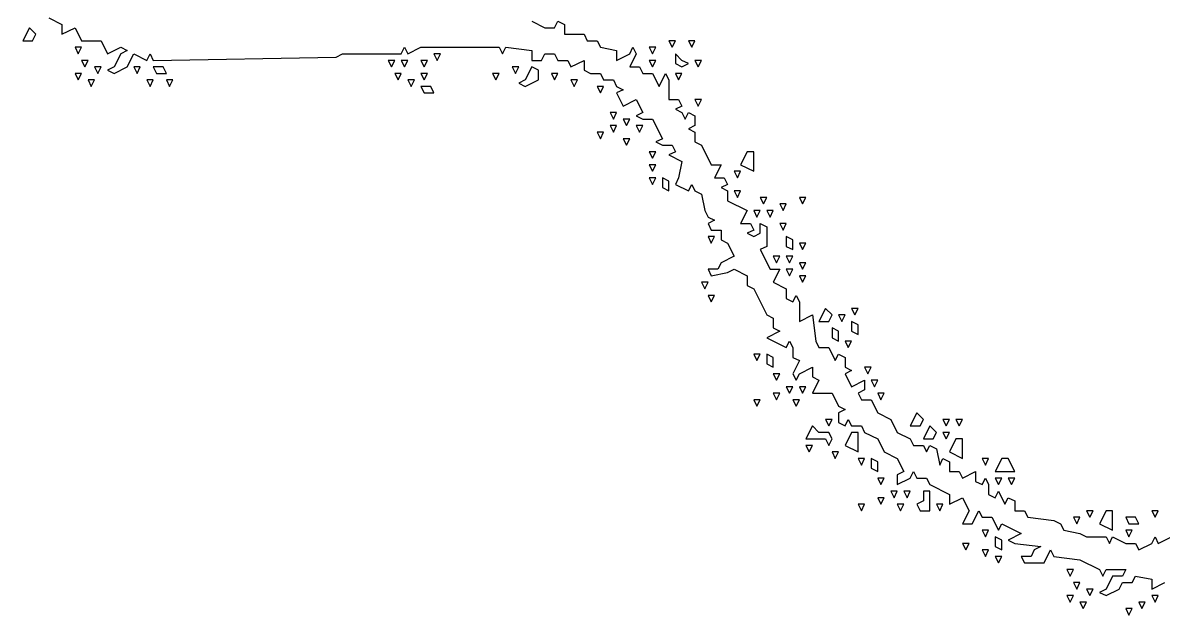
# Model space of a CAD drawing. Extents: x 2 to 124, y 0 to 170.
# Drawn here: x 1.69 to 29.82, y 130.08 to 144.69 of the extents above; entities that cross this region are included whole.
import ezdxf

# ---------------------------------------------------------------- set-up
doc = ezdxf.new("R2010")
doc.units = 0
doc.layers.add('Layer0', color=7, linetype='Continuous')

msp = doc.modelspace()

# ---------------------------------------------------------------- linework, layer by layer
at = {"layer": 'Layer0', "color": 5, "linetype": 'CONTINUOUS'}
for p, q in [((2.33428, 144.8059, 0.1), (2.65625, 144.6449, 0.1)), ((2.65625, 144.6449, 0.1), (2.65625, 144.4034, 0.1)), ((14.24716, 144.7254, 0.1), (14.56913, 144.5644, 0.1)), ((14.81061, 144.5644, 0.1), (14.8911, 144.7254, 0.1)), ((14.8911, 144.7254, 0.1), (15.05208, 144.6449, 0.1)), ((15.05208, 144.6449, 0.1), (15.05208, 144.4034, 0.1)), ((1.851326, 144.5644, 0.1), (1.690341, 144.2424, 0.1)), ((2.012311, 144.4034, 0.1), (1.851326, 144.5644, 0.1)), ((1.931818, 144.2424, 0.1), (2.012311, 144.4034, 0.1)), ((2.65625, 144.4034, 0.1), (2.97822, 144.5644, 0.1)), ((2.97822, 144.5644, 0.1), (3.139205, 144.2424, 0.1)), ((14.56913, 144.5644, 0.1), (14.81061, 144.5644, 0.1)), ((15.05208, 144.4034, 0.1), (15.53504, 144.4034, 0.1)), ((15.53504, 144.4034, 0.1), (15.61553, 144.2424, 0.1)), ((1.690341, 144.2424, 0.1), (1.931818, 144.2424, 0.1)), ((2.97822, 144.0814, 0.1), (3.058712, 143.9205, 0.1)), ((3.139205, 144.0814, 0.1), (2.97822, 144.0814, 0.1)), ((3.058712, 143.9205, 0.1), (3.139205, 144.0814, 0.1)), ((3.139205, 144.2424, 0.1), (3.622159, 144.2424, 0.1)), ((3.622159, 144.2424, 0.1), (3.783144, 143.9205, 0.1)), ((3.783144, 143.9205, 0.1), (4.105114, 144.0814, 0.1)), ((4.105114, 144.0814, 0.1), (4.266098, 144.0009, 0.1)), ((11.02746, 143.9205, 0.1), (11.10795, 144.0814, 0.1)), ((11.10795, 144.0814, 0.1), (11.18845, 143.9205, 0.1)), ((11.18845, 143.9205, 0.1), (11.51042, 144.0814, 0.1)), ((11.51042, 144.0814, 0.1), (13.44223, 144.0814, 0.1)), ((13.44223, 144.0814, 0.1), (13.52273, 143.9205, 0.1)), ((13.52273, 143.9205, 0.1), (13.60322, 144.0814, 0.1)), ((13.60322, 144.0814, 0.1), (14.24716, 144.0009, 0.1)), ((15.61553, 144.2424, 0.1), (15.85701, 144.2424, 0.1)), ((15.85701, 144.2424, 0.1), (15.9375, 144.0814, 0.1)), ((15.9375, 144.0814, 0.1), (16.33996, 144.0009, 0.1)), ((16.66193, 143.9205, 0.1), (16.74242, 144.0814, 0.1)), ((16.74242, 144.0814, 0.1), (16.82292, 143.9205, 0.1)), ((17.14489, 144.0814, 0.1), (17.22538, 143.9205, 0.1)), ((17.30587, 144.0814, 0.1), (17.14489, 144.0814, 0.1)), ((17.22538, 143.9205, 0.1), (17.30587, 144.0814, 0.1)), ((17.62784, 144.2424, 0.1), (17.70833, 144.0814, 0.1)), ((17.78883, 144.2424, 0.1), (17.62784, 144.2424, 0.1)), ((17.70833, 144.0814, 0.1), (17.78883, 144.2424, 0.1)), ((18.1108, 144.2424, 0.1), (18.19129, 144.0814, 0.1)), ((18.27178, 144.2424, 0.1), (18.1108, 144.2424, 0.1)), ((18.19129, 144.0814, 0.1), (18.27178, 144.2424, 0.1)), ((3.139205, 143.7595, 0.1), (3.219697, 143.5985, 0.1)), ((3.300189, 143.7595, 0.1), (3.139205, 143.7595, 0.1)), ((3.219697, 143.5985, 0.1), (3.300189, 143.7595, 0.1)), ((4.105114, 143.9205, 0.1), (3.944129, 143.5985, 0.1)), ((4.266098, 144.0009, 0.1), (4.105114, 143.9205, 0.1)), ((4.266098, 143.5985, 0.1), (4.427083, 143.9205, 0.1)), ((4.427083, 143.9205, 0.1), (4.749053, 143.7595, 0.1)), ((4.749053, 143.7595, 0.1), (4.829545, 143.9205, 0.1)), ((4.829545, 143.9205, 0.1), (4.910038, 143.7595, 0.1)), ((4.910038, 143.7595, 0.1), (9.417614, 143.84, 0.1)), ((9.417614, 143.84, 0.1), (9.578598, 143.9205, 0.1)), ((9.578598, 143.9205, 0.1), (11.02746, 143.9205, 0.1)), ((10.70549, 143.7595, 0.1), (10.78598, 143.5985, 0.1)), ((10.86648, 143.7595, 0.1), (10.70549, 143.7595, 0.1)), ((10.78598, 143.5985, 0.1), (10.86648, 143.7595, 0.1)), ((11.02746, 143.7595, 0.1), (11.10795, 143.5985, 0.1)), ((11.18845, 143.7595, 0.1), (11.02746, 143.7595, 0.1)), ((11.10795, 143.5985, 0.1), (11.18845, 143.7595, 0.1)), ((11.51042, 143.7595, 0.1), (11.59091, 143.5985, 0.1)), ((11.6714, 143.7595, 0.1), (11.51042, 143.7595, 0.1)), ((11.59091, 143.5985, 0.1), (11.6714, 143.7595, 0.1)), ((11.83239, 143.9205, 0.1), (11.91288, 143.7595, 0.1)), ((11.99337, 143.9205, 0.1), (11.83239, 143.9205, 0.1)), ((11.91288, 143.7595, 0.1), (11.99337, 143.9205, 0.1)), ((14.24716, 144.0009, 0.1), (14.24716, 143.7595, 0.1)), ((14.24716, 143.7595, 0.1), (14.48864, 143.7595, 0.1)), ((14.48864, 143.7595, 0.1), (14.56913, 143.9205, 0.1)), ((14.56913, 143.9205, 0.1), (14.81061, 143.9205, 0.1)), ((14.81061, 143.9205, 0.1), (14.8911, 143.7595, 0.1)), ((14.8911, 143.7595, 0.1), (15.13258, 143.7595, 0.1)), ((15.13258, 143.7595, 0.1), (15.21307, 143.5985, 0.1)), ((15.21307, 143.5985, 0.1), (15.53504, 143.7595, 0.1)), ((15.53504, 143.7595, 0.1), (15.53504, 143.518, 0.1)), ((16.33996, 144.0009, 0.1), (16.33996, 143.7595, 0.1)), ((16.33996, 143.7595, 0.1), (16.66193, 143.9205, 0.1)), ((16.82292, 143.9205, 0.1), (16.66193, 143.5985, 0.1)), ((17.14489, 143.7595, 0.1), (17.22538, 143.5985, 0.1)), ((17.30587, 143.7595, 0.1), (17.14489, 143.7595, 0.1)), ((17.22538, 143.5985, 0.1), (17.30587, 143.7595, 0.1)), ((17.78883, 143.9205, 0.1), (17.78883, 143.679, 0.1)), ((17.94981, 143.7595, 0.1), (17.78883, 143.9205, 0.1)), ((18.1108, 143.679, 0.1), (17.94981, 143.7595, 0.1)), ((18.27178, 143.7595, 0.1), (18.35227, 143.5985, 0.1)), ((18.43277, 143.7595, 0.1), (18.27178, 143.7595, 0.1)), ((18.35227, 143.5985, 0.1), (18.43277, 143.7595, 0.1)), ((3.461174, 143.5985, 0.1), (3.541667, 143.4375, 0.1)), ((3.622159, 143.5985, 0.1), (3.461174, 143.5985, 0.1)), ((3.541667, 143.4375, 0.1), (3.622159, 143.5985, 0.1)), ((3.944129, 143.5985, 0.1), (3.783144, 143.518, 0.1)), ((3.783144, 143.518, 0.1), (3.944129, 143.4375, 0.1)), ((3.944129, 143.4375, 0.1), (4.266098, 143.5985, 0.1)), ((4.427083, 143.5985, 0.1), (4.507576, 143.4375, 0.1)), ((4.588068, 143.5985, 0.1), (4.427083, 143.5985, 0.1)), ((4.507576, 143.4375, 0.1), (4.588068, 143.5985, 0.1)), ((4.910038, 143.5985, 0.1), (4.99053, 143.4375, 0.1)), ((5.151515, 143.5985, 0.1), (4.910038, 143.5985, 0.1)), ((5.232008, 143.4375, 0.1), (5.151515, 143.5985, 0.1)), ((13.7642, 143.5985, 0.1), (13.8447, 143.4375, 0.1)), ((13.92519, 143.5985, 0.1), (13.7642, 143.5985, 0.1)), ((13.8447, 143.4375, 0.1), (13.92519, 143.5985, 0.1)), ((14.24716, 143.5985, 0.1), (14.08617, 143.2765, 0.1)), ((14.40814, 143.518, 0.1), (14.24716, 143.5985, 0.1)), ((14.40814, 143.2765, 0.1), (14.40814, 143.518, 0.1)), ((15.53504, 143.518, 0.1), (15.69602, 143.4375, 0.1)), ((16.66193, 143.5985, 0.1), (16.90341, 143.5985, 0.1)), ((16.90341, 143.5985, 0.1), (16.9839, 143.4375, 0.1)), ((17.78883, 143.679, 0.1), (17.94981, 143.5985, 0.1)), ((17.94981, 143.5985, 0.1), (18.1108, 143.679, 0.1)), ((2.97822, 143.4375, 0.1), (3.058712, 143.2765, 0.1)), ((3.139205, 143.4375, 0.1), (2.97822, 143.4375, 0.1)), ((3.058712, 143.2765, 0.1), (3.139205, 143.4375, 0.1)), ((3.300189, 143.2765, 0.1), (3.380682, 143.1155, 0.1)), ((3.461174, 143.2765, 0.1), (3.300189, 143.2765, 0.1)), ((3.380682, 143.1155, 0.1), (3.461174, 143.2765, 0.1)), ((4.749053, 143.2765, 0.1), (4.829545, 143.1155, 0.1)), ((4.910038, 143.2765, 0.1), (4.749053, 143.2765, 0.1)), ((4.829545, 143.1155, 0.1), (4.910038, 143.2765, 0.1)), ((4.99053, 143.4375, 0.1), (5.232008, 143.4375, 0.1)), ((5.232008, 143.2765, 0.1), (5.3125, 143.1155, 0.1)), ((5.392992, 143.2765, 0.1), (5.232008, 143.2765, 0.1)), ((5.3125, 143.1155, 0.1), (5.392992, 143.2765, 0.1)), ((10.86648, 143.4375, 0.1), (10.94697, 143.2765, 0.1)), ((11.02746, 143.4375, 0.1), (10.86648, 143.4375, 0.1)), ((10.94697, 143.2765, 0.1), (11.02746, 143.4375, 0.1)), ((11.18845, 143.2765, 0.1), (11.26894, 143.1155, 0.1)), ((11.34943, 143.2765, 0.1), (11.18845, 143.2765, 0.1)), ((11.26894, 143.1155, 0.1), (11.34943, 143.2765, 0.1)), ((11.51042, 143.4375, 0.1), (11.59091, 143.2765, 0.1)), ((11.6714, 143.4375, 0.1), (11.51042, 143.4375, 0.1)), ((11.59091, 143.2765, 0.1), (11.6714, 143.4375, 0.1)), ((13.28125, 143.4375, 0.1), (13.36174, 143.2765, 0.1)), ((13.44223, 143.4375, 0.1), (13.28125, 143.4375, 0.1)), ((13.36174, 143.2765, 0.1), (13.44223, 143.4375, 0.1)), ((14.08617, 143.2765, 0.1), (13.92519, 143.196, 0.1)), ((13.92519, 143.196, 0.1), (14.08617, 143.1155, 0.1)), ((14.08617, 143.1155, 0.1), (14.40814, 143.2765, 0.1)), ((14.73011, 143.4375, 0.1), (14.81061, 143.2765, 0.1)), ((14.8911, 143.4375, 0.1), (14.73011, 143.4375, 0.1)), ((14.81061, 143.2765, 0.1), (14.8911, 143.4375, 0.1)), ((15.21307, 143.2765, 0.1), (15.29356, 143.1155, 0.1)), ((15.37405, 143.2765, 0.1), (15.21307, 143.2765, 0.1)), ((15.29356, 143.1155, 0.1), (15.37405, 143.2765, 0.1)), ((15.69602, 143.4375, 0.1), (15.9375, 143.4375, 0.1)), ((15.9375, 143.4375, 0.1), (16.01799, 143.2765, 0.1)), ((16.01799, 143.2765, 0.1), (16.25947, 143.2765, 0.1)), ((16.25947, 143.2765, 0.1), (16.33996, 143.1155, 0.1)), ((16.9839, 143.4375, 0.1), (17.22538, 143.4375, 0.1)), ((17.22538, 143.4375, 0.1), (17.38636, 143.1155, 0.1)), ((17.38636, 143.1155, 0.1), (17.54735, 143.4375, 0.1)), ((17.54735, 143.4375, 0.1), (17.62784, 143.2765, 0.1)), ((17.62784, 143.2765, 0.1), (17.62784, 142.7936, 0.1)), ((17.78883, 143.4375, 0.1), (17.86932, 143.2765, 0.1)), ((17.94981, 143.4375, 0.1), (17.78883, 143.4375, 0.1)), ((17.86932, 143.2765, 0.1), (17.94981, 143.4375, 0.1)), ((11.51042, 143.1155, 0.1), (11.59091, 142.9545, 0.1)), ((11.75189, 143.1155, 0.1), (11.51042, 143.1155, 0.1)), ((11.59091, 142.9545, 0.1), (11.83239, 142.9545, 0.1)), ((11.83239, 142.9545, 0.1), (11.75189, 143.1155, 0.1)), ((15.85701, 143.1155, 0.1), (15.9375, 142.9545, 0.1)), ((16.01799, 143.1155, 0.1), (15.85701, 143.1155, 0.1)), ((15.9375, 142.9545, 0.1), (16.01799, 143.1155, 0.1)), ((16.33996, 143.1155, 0.1), (16.50095, 143.035, 0.1)), ((16.50095, 143.035, 0.1), (16.33996, 142.9545, 0.1)), ((16.33996, 142.9545, 0.1), (16.50095, 142.6326, 0.1)), ((16.50095, 142.6326, 0.1), (16.82292, 142.7936, 0.1)), ((16.82292, 142.7936, 0.1), (16.9839, 142.4716, 0.1)), ((17.62784, 142.7936, 0.1), (17.86932, 142.7936, 0.1)), ((17.94981, 142.6326, 0.1), (17.78883, 142.5521, 0.1)), ((17.86932, 142.7936, 0.1), (17.94981, 142.6326, 0.1)), ((18.27178, 142.7936, 0.1), (18.35227, 142.6326, 0.1)), ((18.43277, 142.7936, 0.1), (18.27178, 142.7936, 0.1)), ((18.35227, 142.6326, 0.1), (18.43277, 142.7936, 0.1)), ((16.17898, 142.4716, 0.1), (16.25947, 142.3106, 0.1)), ((16.33996, 142.4716, 0.1), (16.17898, 142.4716, 0.1)), ((16.25947, 142.3106, 0.1), (16.33996, 142.4716, 0.1)), ((16.9839, 142.4716, 0.1), (16.82292, 142.3911, 0.1)), ((16.82292, 142.3911, 0.1), (16.9839, 142.3106, 0.1)), ((17.78883, 142.5521, 0.1), (17.94981, 142.4716, 0.1)), ((17.94981, 142.4716, 0.1), (18.0303, 142.3106, 0.1)), ((18.0303, 142.3106, 0.1), (18.1108, 142.4716, 0.1)), ((18.1108, 142.4716, 0.1), (18.27178, 142.3911, 0.1)), ((18.27178, 142.3911, 0.1), (18.27178, 142.1496, 0.1)), ((16.17898, 142.1496, 0.1), (16.25947, 141.9886, 0.1)), ((16.33996, 142.1496, 0.1), (16.17898, 142.1496, 0.1)), ((16.25947, 141.9886, 0.1), (16.33996, 142.1496, 0.1)), ((16.50095, 142.3106, 0.1), (16.58144, 142.1496, 0.1)), ((16.66193, 142.3106, 0.1), (16.50095, 142.3106, 0.1)), ((16.58144, 142.1496, 0.1), (16.66193, 142.3106, 0.1)), ((16.82292, 142.1496, 0.1), (16.90341, 141.9886, 0.1)), ((16.9839, 142.1496, 0.1), (16.82292, 142.1496, 0.1)), ((16.90341, 141.9886, 0.1), (16.9839, 142.1496, 0.1)), ((16.9839, 142.3106, 0.1), (17.22538, 142.3106, 0.1)), ((17.22538, 142.3106, 0.1), (17.46686, 141.8277, 0.1)), ((18.27178, 142.1496, 0.1), (18.1108, 142.0691, 0.1)), ((18.1108, 142.0691, 0.1), (18.27178, 141.9886, 0.1)), ((15.85701, 141.9886, 0.1), (15.9375, 141.8277, 0.1)), ((16.01799, 141.9886, 0.1), (15.85701, 141.9886, 0.1)), ((15.9375, 141.8277, 0.1), (16.01799, 141.9886, 0.1)), ((16.50095, 141.8277, 0.1), (16.58144, 141.6667, 0.1)), ((16.66193, 141.8277, 0.1), (16.50095, 141.8277, 0.1)), ((16.58144, 141.6667, 0.1), (16.66193, 141.8277, 0.1)), ((17.46686, 141.8277, 0.1), (17.30587, 141.7472, 0.1)), ((18.27178, 141.9886, 0.1), (18.27178, 141.7472, 0.1)), ((17.14489, 141.5057, 0.1), (17.22538, 141.3447, 0.1)), ((17.30587, 141.5057, 0.1), (17.14489, 141.5057, 0.1)), ((17.22538, 141.3447, 0.1), (17.30587, 141.5057, 0.1)), ((17.30587, 141.7472, 0.1), (17.46686, 141.6667, 0.1)), ((17.46686, 141.6667, 0.1), (17.70833, 141.6667, 0.1)), ((17.78883, 141.5057, 0.1), (17.62784, 141.4252, 0.1)), ((17.70833, 141.6667, 0.1), (17.78883, 141.5057, 0.1)), ((18.27178, 141.7472, 0.1), (18.43277, 141.6667, 0.1)), ((18.43277, 141.6667, 0.1), (18.67424, 141.1837, 0.1)), ((19.55966, 141.5057, 0.1), (19.39867, 141.1837, 0.1)), ((19.72064, 141.5057, 0.1), (19.55966, 141.5057, 0.1)), ((19.72064, 141.0227, 0.1), (19.72064, 141.5057, 0.1)), ((17.62784, 141.4252, 0.1), (17.94981, 141.2642, 0.1)), ((17.94981, 141.2642, 0.1), (17.86932, 140.8617, 0.1)), ((17.14489, 141.1837, 0.1), (17.22538, 141.0227, 0.1)), ((17.30587, 141.1837, 0.1), (17.14489, 141.1837, 0.1)), ((17.22538, 141.0227, 0.1), (17.30587, 141.1837, 0.1)), ((18.67424, 141.1837, 0.1), (18.91572, 141.1837, 0.1)), ((18.91572, 141.1837, 0.1), (18.75473, 140.8617, 0.1)), ((19.23769, 141.0227, 0.1), (19.31818, 140.8617, 0.1)), ((19.39867, 141.0227, 0.1), (19.23769, 141.0227, 0.1)), ((19.31818, 140.8617, 0.1), (19.39867, 141.0227, 0.1)), ((19.39867, 141.1837, 0.1), (19.72064, 141.0227, 0.1)), ((17.14489, 140.8617, 0.1), (17.22538, 140.7008, 0.1)), ((17.30587, 140.8617, 0.1), (17.14489, 140.8617, 0.1)), ((17.22538, 140.7008, 0.1), (17.30587, 140.8617, 0.1)), ((17.46686, 140.8617, 0.1), (17.46686, 140.6203, 0.1)), ((17.62784, 140.7813, 0.1), (17.46686, 140.8617, 0.1)), ((17.62784, 140.5398, 0.1), (17.62784, 140.7813, 0.1)), ((17.86932, 140.8617, 0.1), (17.78883, 140.7008, 0.1)), ((17.78883, 140.7008, 0.1), (18.1108, 140.5398, 0.1)), ((18.1108, 140.5398, 0.1), (18.19129, 140.7008, 0.1)), ((18.19129, 140.7008, 0.1), (18.27178, 140.5398, 0.1)), ((18.75473, 140.8617, 0.1), (18.99621, 140.8617, 0.1)), ((19.0767, 140.7008, 0.1), (18.91572, 140.6203, 0.1)), ((18.99621, 140.8617, 0.1), (19.0767, 140.7008, 0.1)), ((17.46686, 140.6203, 0.1), (17.62784, 140.5398, 0.1)), ((18.27178, 140.5398, 0.1), (18.43277, 140.4593, 0.1)), ((18.43277, 140.4593, 0.1), (18.51326, 140.0568, 0.1)), ((18.91572, 140.6203, 0.1), (19.0767, 140.5398, 0.1)), ((19.0767, 140.5398, 0.1), (19.0767, 140.2983, 0.1)), ((19.23769, 140.5398, 0.1), (19.31818, 140.3788, 0.1)), ((19.39867, 140.5398, 0.1), (19.23769, 140.5398, 0.1)), ((19.31818, 140.3788, 0.1), (19.39867, 140.5398, 0.1)), ((19.0767, 140.2983, 0.1), (19.55966, 140.0568, 0.1)), ((19.88163, 140.3788, 0.1), (19.96212, 140.2178, 0.1)), ((20.04261, 140.3788, 0.1), (19.88163, 140.3788, 0.1)), ((19.96212, 140.2178, 0.1), (20.04261, 140.3788, 0.1)), ((20.36458, 140.2178, 0.1), (20.44508, 140.0568, 0.1)), ((20.52557, 140.2178, 0.1), (20.36458, 140.2178, 0.1)), ((20.44508, 140.0568, 0.1), (20.52557, 140.2178, 0.1)), ((20.84754, 140.3788, 0.1), (20.92803, 140.2178, 0.1)), ((21.00852, 140.3788, 0.1), (20.84754, 140.3788, 0.1)), ((20.92803, 140.2178, 0.1), (21.00852, 140.3788, 0.1)), ((18.51326, 140.0568, 0.1), (18.59375, 139.8958, 0.1)), ((18.59375, 139.8958, 0.1), (18.75473, 139.8153, 0.1)), ((19.55966, 140.0568, 0.1), (19.39867, 139.7348, 0.1)), ((19.72064, 140.0568, 0.1), (19.80114, 139.8958, 0.1)), ((19.88163, 140.0568, 0.1), (19.72064, 140.0568, 0.1)), ((19.80114, 139.8958, 0.1), (19.88163, 140.0568, 0.1)), ((20.04261, 140.0568, 0.1), (20.12311, 139.8958, 0.1)), ((20.2036, 140.0568, 0.1), (20.04261, 140.0568, 0.1)), ((20.12311, 139.8958, 0.1), (20.2036, 140.0568, 0.1)), ((18.75473, 139.8153, 0.1), (18.59375, 139.7348, 0.1)), ((18.59375, 139.7348, 0.1), (18.67424, 139.5739, 0.1)), ((18.67424, 139.5739, 0.1), (18.91572, 139.5739, 0.1)), ((18.91572, 139.5739, 0.1), (18.91572, 139.3324, 0.1)), ((19.39867, 139.7348, 0.1), (19.64015, 139.7348, 0.1)), ((19.72064, 139.5739, 0.1), (19.55966, 139.4934, 0.1)), ((19.64015, 139.7348, 0.1), (19.72064, 139.5739, 0.1)), ((19.88163, 139.4934, 0.1), (19.88163, 139.7348, 0.1)), ((19.88163, 139.7348, 0.1), (20.04261, 139.6544, 0.1)), ((20.04261, 139.6544, 0.1), (20.04261, 139.1714, 0.1)), ((20.36458, 139.7348, 0.1), (20.44508, 139.5739, 0.1)), ((20.52557, 139.7348, 0.1), (20.36458, 139.7348, 0.1)), ((20.44508, 139.5739, 0.1), (20.52557, 139.7348, 0.1)), ((18.59375, 139.4129, 0.1), (18.67424, 139.2519, 0.1)), ((18.75473, 139.4129, 0.1), (18.59375, 139.4129, 0.1)), ((18.67424, 139.2519, 0.1), (18.75473, 139.4129, 0.1)), ((18.91572, 139.3324, 0.1), (19.0767, 139.2519, 0.1)), ((19.55966, 139.4934, 0.1), (19.72064, 139.4129, 0.1)), ((19.72064, 139.4129, 0.1), (19.88163, 139.4934, 0.1)), ((20.52557, 139.4129, 0.1), (20.52557, 139.1714, 0.1)), ((20.68655, 139.3324, 0.1), (20.52557, 139.4129, 0.1)), ((20.68655, 139.0909, 0.1), (20.68655, 139.3324, 0.1)), ((19.0767, 139.2519, 0.1), (19.23769, 138.9299, 0.1)), ((20.04261, 139.1714, 0.1), (19.88163, 139.0909, 0.1)), ((19.88163, 139.0909, 0.1), (20.12311, 138.608, 0.1)), ((20.52557, 139.1714, 0.1), (20.68655, 139.0909, 0.1)), ((20.84754, 139.2519, 0.1), (20.92803, 139.0909, 0.1)), ((21.00852, 139.2519, 0.1), (20.84754, 139.2519, 0.1)), ((20.92803, 139.0909, 0.1), (21.00852, 139.2519, 0.1)), ((18.91572, 138.7689, 0.1), (18.83523, 138.608, 0.1)), ((19.23769, 138.9299, 0.1), (18.91572, 138.7689, 0.1)), ((20.2036, 138.9299, 0.1), (20.28409, 138.7689, 0.1)), ((20.36458, 138.9299, 0.1), (20.2036, 138.9299, 0.1)), ((20.28409, 138.7689, 0.1), (20.36458, 138.9299, 0.1)), ((20.52557, 138.9299, 0.1), (20.60606, 138.7689, 0.1)), ((20.68655, 138.9299, 0.1), (20.52557, 138.9299, 0.1)), ((20.60606, 138.7689, 0.1), (20.68655, 138.9299, 0.1)), ((20.84754, 138.7689, 0.1), (20.92803, 138.608, 0.1)), ((21.00852, 138.7689, 0.1), (20.84754, 138.7689, 0.1)), ((20.92803, 138.608, 0.1), (21.00852, 138.7689, 0.1)), ((18.83523, 138.608, 0.1), (18.59375, 138.608, 0.1)), ((18.59375, 138.608, 0.1), (18.67424, 138.447, 0.1)), ((18.67424, 138.447, 0.1), (19.0767, 138.5275, 0.1)), ((19.0767, 138.5275, 0.1), (19.23769, 138.608, 0.1)), ((19.23769, 138.608, 0.1), (19.55966, 138.447, 0.1)), ((19.55966, 138.447, 0.1), (19.55966, 138.2055, 0.1)), ((20.12311, 138.608, 0.1), (20.36458, 138.608, 0.1)), ((20.36458, 138.608, 0.1), (20.2036, 138.286, 0.1)), ((20.52557, 138.608, 0.1), (20.60606, 138.447, 0.1)), ((20.68655, 138.608, 0.1), (20.52557, 138.608, 0.1)), ((20.60606, 138.447, 0.1), (20.68655, 138.608, 0.1)), ((20.84754, 138.447, 0.1), (20.92803, 138.286, 0.1)), ((21.00852, 138.447, 0.1), (20.84754, 138.447, 0.1)), ((20.92803, 138.286, 0.1), (21.00852, 138.447, 0.1)), ((18.43277, 138.286, 0.1), (18.51326, 138.125, 0.1)), ((18.59375, 138.286, 0.1), (18.43277, 138.286, 0.1)), ((18.51326, 138.125, 0.1), (18.59375, 138.286, 0.1)), ((19.55966, 138.2055, 0.1), (19.72064, 138.125, 0.1)), ((20.2036, 138.286, 0.1), (20.52557, 138.125, 0.1)), ((18.59375, 137.964, 0.1), (18.67424, 137.803, 0.1)), ((18.75473, 137.964, 0.1), (18.59375, 137.964, 0.1)), ((18.67424, 137.803, 0.1), (18.75473, 137.964, 0.1)), ((19.72064, 138.125, 0.1), (20.04261, 137.4811, 0.1)), ((20.52557, 138.125, 0.1), (20.52557, 137.8835, 0.1)), ((20.52557, 137.8835, 0.1), (20.68655, 137.803, 0.1)), ((20.68655, 137.803, 0.1), (20.76705, 137.964, 0.1)), ((20.76705, 137.964, 0.1), (20.84754, 137.803, 0.1)), ((20.84754, 137.803, 0.1), (20.84754, 137.3201, 0.1)), ((21.49148, 137.642, 0.1), (21.33049, 137.3201, 0.1)), ((21.65246, 137.4811, 0.1), (21.49148, 137.642, 0.1)), ((22.13542, 137.642, 0.1), (22.21591, 137.4811, 0.1)), ((22.2964, 137.642, 0.1), (22.13542, 137.642, 0.1)), ((22.21591, 137.4811, 0.1), (22.2964, 137.642, 0.1)), ((20.04261, 137.4811, 0.1), (20.2036, 137.4006, 0.1)), ((20.2036, 137.4006, 0.1), (20.2036, 137.1591, 0.1)), ((20.84754, 137.3201, 0.1), (21.16951, 137.4811, 0.1)), ((21.16951, 137.4811, 0.1), (21.25, 136.8371, 0.1)), ((21.33049, 137.3201, 0.1), (21.57197, 137.3201, 0.1)), ((21.57197, 137.3201, 0.1), (21.65246, 137.4811, 0.1)), ((21.81345, 137.4811, 0.1), (21.89394, 137.3201, 0.1)), ((21.97443, 137.4811, 0.1), (21.81345, 137.4811, 0.1)), ((21.89394, 137.3201, 0.1), (21.97443, 137.4811, 0.1)), ((22.13542, 137.3201, 0.1), (22.13542, 137.0786, 0.1)), ((22.2964, 137.2396, 0.1), (22.13542, 137.3201, 0.1)), ((20.36458, 137.0786, 0.1), (20.04261, 136.9176, 0.1)), ((20.2036, 137.1591, 0.1), (20.36458, 137.0786, 0.1)), ((21.65246, 137.1591, 0.1), (21.65246, 136.9176, 0.1)), ((21.81345, 137.0786, 0.1), (21.65246, 137.1591, 0.1)), ((21.81345, 136.8371, 0.1), (21.81345, 137.0786, 0.1)), ((22.13542, 137.0786, 0.1), (22.2964, 136.9981, 0.1)), ((22.2964, 136.9981, 0.1), (22.2964, 137.2396, 0.1)), ((20.04261, 136.9176, 0.1), (20.52557, 136.6761, 0.1)), ((20.52557, 136.6761, 0.1), (20.60606, 136.8371, 0.1)), ((20.60606, 136.8371, 0.1), (20.68655, 136.6761, 0.1)), ((21.25, 136.8371, 0.1), (21.33049, 136.6761, 0.1)), ((21.65246, 136.9176, 0.1), (21.81345, 136.8371, 0.1)), ((21.97443, 136.8371, 0.1), (22.05492, 136.6761, 0.1)), ((22.13542, 136.8371, 0.1), (21.97443, 136.8371, 0.1)), ((22.05492, 136.6761, 0.1), (22.13542, 136.8371, 0.1)), ((19.72064, 136.5152, 0.1), (19.80114, 136.3542, 0.1)), ((19.88163, 136.5152, 0.1), (19.72064, 136.5152, 0.1)), ((19.80114, 136.3542, 0.1), (19.88163, 136.5152, 0.1)), ((20.04261, 136.5152, 0.1), (20.04261, 136.2737, 0.1)), ((20.2036, 136.4347, 0.1), (20.04261, 136.5152, 0.1)), ((20.68655, 136.6761, 0.1), (20.68655, 136.4347, 0.1)), ((21.33049, 136.6761, 0.1), (21.57197, 136.6761, 0.1)), ((21.57197, 136.6761, 0.1), (21.73295, 136.3542, 0.1)), ((21.73295, 136.3542, 0.1), (21.81345, 136.5152, 0.1)), ((21.81345, 136.5152, 0.1), (21.97443, 136.4347, 0.1)), ((20.04261, 136.2737, 0.1), (20.2036, 136.1932, 0.1)), ((20.2036, 136.1932, 0.1), (20.2036, 136.4347, 0.1)), ((20.68655, 136.4347, 0.1), (20.84754, 136.3542, 0.1)), ((20.84754, 136.3542, 0.1), (20.68655, 136.0322, 0.1)), ((20.84754, 136.0322, 0.1), (21.16951, 136.1932, 0.1)), ((21.16951, 136.1932, 0.1), (21.16951, 135.9517, 0.1)), ((21.97443, 136.4347, 0.1), (21.97443, 136.1932, 0.1)), ((21.97443, 136.1932, 0.1), (22.13542, 136.1127, 0.1)), ((22.45739, 136.1932, 0.1), (22.53788, 136.0322, 0.1)), ((22.61837, 136.1932, 0.1), (22.45739, 136.1932, 0.1)), ((22.53788, 136.0322, 0.1), (22.61837, 136.1932, 0.1)), ((20.2036, 136.0322, 0.1), (20.28409, 135.8712, 0.1)), ((20.36458, 136.0322, 0.1), (20.2036, 136.0322, 0.1)), ((20.28409, 135.8712, 0.1), (20.36458, 136.0322, 0.1)), ((20.68655, 136.0322, 0.1), (20.76705, 135.8712, 0.1)), ((20.76705, 135.8712, 0.1), (20.84754, 136.0322, 0.1)), ((21.16951, 135.9517, 0.1), (21.33049, 135.8712, 0.1)), ((22.13542, 136.1127, 0.1), (21.97443, 136.0322, 0.1)), ((21.97443, 136.0322, 0.1), (22.13542, 135.7102, 0.1)), ((20.52557, 135.7102, 0.1), (20.60606, 135.5492, 0.1)), ((20.68655, 135.7102, 0.1), (20.52557, 135.7102, 0.1)), ((20.60606, 135.5492, 0.1), (20.68655, 135.7102, 0.1)), ((20.84754, 135.7102, 0.1), (20.92803, 135.5492, 0.1)), ((21.00852, 135.7102, 0.1), (20.84754, 135.7102, 0.1)), ((20.92803, 135.5492, 0.1), (21.00852, 135.7102, 0.1)), ((21.33049, 135.8712, 0.1), (21.16951, 135.5492, 0.1)), ((22.13542, 135.7102, 0.1), (22.45739, 135.8712, 0.1)), ((22.45739, 135.6297, 0.1), (22.2964, 135.5492, 0.1)), ((22.45739, 135.8712, 0.1), (22.45739, 135.6297, 0.1)), ((22.61837, 135.8712, 0.1), (22.69886, 135.7102, 0.1)), ((22.77936, 135.8712, 0.1), (22.61837, 135.8712, 0.1)), ((22.69886, 135.7102, 0.1), (22.77936, 135.8712, 0.1)), ((19.72064, 135.3883, 0.1), (19.80114, 135.2273, 0.1)), ((19.88163, 135.3883, 0.1), (19.72064, 135.3883, 0.1)), ((19.80114, 135.2273, 0.1), (19.88163, 135.3883, 0.1)), ((20.2036, 135.5492, 0.1), (20.28409, 135.3883, 0.1)), ((20.36458, 135.5492, 0.1), (20.2036, 135.5492, 0.1)), ((20.28409, 135.3883, 0.1), (20.36458, 135.5492, 0.1)), ((20.68655, 135.3883, 0.1), (20.76705, 135.2273, 0.1)), ((20.84754, 135.3883, 0.1), (20.68655, 135.3883, 0.1)), ((20.76705, 135.2273, 0.1), (20.84754, 135.3883, 0.1)), ((21.16951, 135.5492, 0.1), (21.65246, 135.5492, 0.1)), ((21.65246, 135.5492, 0.1), (21.81345, 135.2273, 0.1)), ((22.2964, 135.5492, 0.1), (22.37689, 135.3883, 0.1)), ((22.37689, 135.3883, 0.1), (22.61837, 135.3883, 0.1)), ((22.61837, 135.3883, 0.1), (22.77936, 135.0663, 0.1)), ((22.77936, 135.5492, 0.1), (22.85985, 135.3883, 0.1)), ((22.94034, 135.5492, 0.1), (22.77936, 135.5492, 0.1)), ((22.85985, 135.3883, 0.1), (22.94034, 135.5492, 0.1)), ((21.81345, 135.2273, 0.1), (21.97443, 135.1468, 0.1)), ((21.97443, 135.1468, 0.1), (21.81345, 135.0663, 0.1)), ((21.81345, 135.0663, 0.1), (21.81345, 134.8248, 0.1)), ((22.77936, 135.0663, 0.1), (23.10133, 134.9053, 0.1)), ((23.74527, 135.0663, 0.1), (23.58428, 134.7443, 0.1)), ((23.90625, 134.9053, 0.1), (23.74527, 135.0663, 0.1)), ((21.49148, 134.9053, 0.1), (21.57197, 134.7443, 0.1)), ((21.65246, 134.9053, 0.1), (21.49148, 134.9053, 0.1)), ((21.57197, 134.7443, 0.1), (21.65246, 134.9053, 0.1)), ((21.81345, 134.8248, 0.1), (21.97443, 134.7443, 0.1)), ((21.97443, 134.7443, 0.1), (22.05492, 134.9053, 0.1)), ((22.05492, 134.9053, 0.1), (22.13542, 134.7443, 0.1)), ((23.10133, 134.9053, 0.1), (23.26231, 134.5833, 0.1)), ((23.82576, 134.7443, 0.1), (23.90625, 134.9053, 0.1)), ((24.3892, 134.9053, 0.1), (24.4697, 134.7443, 0.1)), ((24.55019, 134.9053, 0.1), (24.3892, 134.9053, 0.1)), ((24.4697, 134.7443, 0.1), (24.55019, 134.9053, 0.1)), ((24.71117, 134.9053, 0.1), (24.79167, 134.7443, 0.1)), ((24.87216, 134.9053, 0.1), (24.71117, 134.9053, 0.1)), ((24.79167, 134.7443, 0.1), (24.87216, 134.9053, 0.1)), ((21.16951, 134.7443, 0.1), (21.00852, 134.4223, 0.1)), ((21.33049, 134.5833, 0.1), (21.16951, 134.7443, 0.1)), ((21.57197, 134.5833, 0.1), (21.33049, 134.5833, 0.1)), ((21.65246, 134.4223, 0.1), (21.57197, 134.5833, 0.1)), ((22.13542, 134.5833, 0.1), (21.97443, 134.2614, 0.1)), ((22.13542, 134.7443, 0.1), (22.37689, 134.7443, 0.1)), ((22.2964, 134.5833, 0.1), (22.13542, 134.5833, 0.1)), ((22.2964, 134.1004, 0.1), (22.2964, 134.5833, 0.1)), ((22.37689, 134.7443, 0.1), (22.45739, 134.5833, 0.1)), ((22.45739, 134.5833, 0.1), (22.77936, 134.4223, 0.1)), ((23.26231, 134.5833, 0.1), (23.58428, 134.4223, 0.1)), ((23.58428, 134.7443, 0.1), (23.82576, 134.7443, 0.1)), ((24.06723, 134.7443, 0.1), (23.90625, 134.4223, 0.1)), ((24.22822, 134.5833, 0.1), (24.06723, 134.7443, 0.1)), ((24.14773, 134.4223, 0.1), (24.22822, 134.5833, 0.1)), ((24.3892, 134.5833, 0.1), (24.4697, 134.4223, 0.1)), ((24.55019, 134.5833, 0.1), (24.3892, 134.5833, 0.1)), ((24.4697, 134.4223, 0.1), (24.55019, 134.5833, 0.1)), ((21.00852, 134.4223, 0.1), (21.49148, 134.4223, 0.1)), ((21.00852, 134.2614, 0.1), (21.08902, 134.1004, 0.1)), ((21.16951, 134.2614, 0.1), (21.00852, 134.2614, 0.1)), ((21.08902, 134.1004, 0.1), (21.16951, 134.2614, 0.1)), ((21.49148, 134.4223, 0.1), (21.57197, 134.2614, 0.1)), ((21.57197, 134.2614, 0.1), (21.65246, 134.4223, 0.1)), ((21.97443, 134.2614, 0.1), (22.2964, 134.1004, 0.1)), ((22.77936, 134.4223, 0.1), (22.94034, 134.1004, 0.1)), ((23.58428, 134.4223, 0.1), (23.66477, 134.2614, 0.1)), ((23.66477, 134.2614, 0.1), (23.90625, 134.2614, 0.1)), ((23.90625, 134.4223, 0.1), (24.14773, 134.4223, 0.1)), ((23.90625, 134.2614, 0.1), (23.98674, 134.1004, 0.1)), ((23.98674, 134.1004, 0.1), (24.06723, 134.2614, 0.1)), ((24.06723, 134.2614, 0.1), (24.22822, 134.1809, 0.1)), ((24.71117, 134.4223, 0.1), (24.55019, 134.1004, 0.1)), ((24.87216, 134.4223, 0.1), (24.71117, 134.4223, 0.1)), ((24.87216, 133.9394, 0.1), (24.87216, 134.4223, 0.1)), ((21.65246, 134.1004, 0.1), (21.73295, 133.9394, 0.1)), ((21.81345, 134.1004, 0.1), (21.65246, 134.1004, 0.1)), ((21.73295, 133.9394, 0.1), (21.81345, 134.1004, 0.1)), ((22.2964, 133.9394, 0.1), (22.37689, 133.7784, 0.1)), ((22.45739, 133.9394, 0.1), (22.2964, 133.9394, 0.1)), ((22.37689, 133.7784, 0.1), (22.45739, 133.9394, 0.1)), ((22.61837, 133.9394, 0.1), (22.61837, 133.6979, 0.1)), ((22.77936, 133.8589, 0.1), (22.61837, 133.9394, 0.1)), ((22.94034, 134.1004, 0.1), (23.26231, 133.9394, 0.1)), ((23.26231, 133.9394, 0.1), (23.4233, 133.6174, 0.1)), ((24.22822, 134.1809, 0.1), (24.30871, 133.7784, 0.1)), ((24.30871, 133.7784, 0.1), (24.3892, 133.9394, 0.1)), ((24.3892, 133.9394, 0.1), (24.55019, 133.8589, 0.1)), ((24.55019, 134.1004, 0.1), (24.87216, 133.9394, 0.1)), ((25.35511, 133.9394, 0.1), (25.43561, 133.7784, 0.1)), ((25.5161, 133.9394, 0.1), (25.35511, 133.9394, 0.1)), ((25.43561, 133.7784, 0.1), (25.5161, 133.9394, 0.1)), ((25.83807, 133.9394, 0.1), (25.67708, 133.6174, 0.1)), ((25.99905, 133.9394, 0.1), (25.83807, 133.9394, 0.1)), ((26.16004, 133.6174, 0.1), (25.99905, 133.9394, 0.1)), ((22.61837, 133.6979, 0.1), (22.77936, 133.6174, 0.1)), ((22.77936, 133.6174, 0.1), (22.77936, 133.8589, 0.1)), ((24.55019, 133.8589, 0.1), (24.55019, 133.6174, 0.1)), ((22.77936, 133.4564, 0.1), (22.85985, 133.2955, 0.1)), ((22.94034, 133.4564, 0.1), (22.77936, 133.4564, 0.1)), ((22.85985, 133.2955, 0.1), (22.94034, 133.4564, 0.1)), ((23.4233, 133.6174, 0.1), (23.26231, 133.5369, 0.1)), ((23.26231, 133.5369, 0.1), (23.26231, 133.2955, 0.1)), ((23.26231, 133.2955, 0.1), (23.58428, 133.4564, 0.1)), ((23.58428, 133.4564, 0.1), (23.66477, 133.6174, 0.1)), ((23.66477, 133.6174, 0.1), (23.74527, 133.4564, 0.1)), ((23.74527, 133.4564, 0.1), (23.98674, 133.4564, 0.1)), ((23.98674, 133.4564, 0.1), (24.06723, 133.2955, 0.1)), ((24.55019, 133.6174, 0.1), (24.79167, 133.6174, 0.1)), ((24.79167, 133.6174, 0.1), (24.87216, 133.4564, 0.1)), ((24.87216, 133.4564, 0.1), (25.19413, 133.6174, 0.1)), ((25.19413, 133.6174, 0.1), (25.19413, 133.3759, 0.1)), ((25.19413, 133.3759, 0.1), (25.35511, 133.2955, 0.1)), ((25.35511, 133.2955, 0.1), (25.43561, 133.4564, 0.1)), ((25.43561, 133.4564, 0.1), (25.5161, 133.2955, 0.1)), ((25.67708, 133.6174, 0.1), (26.16004, 133.6174, 0.1)), ((25.67708, 133.4564, 0.1), (25.75758, 133.2955, 0.1)), ((25.83807, 133.4564, 0.1), (25.67708, 133.4564, 0.1)), ((25.75758, 133.2955, 0.1), (25.83807, 133.4564, 0.1)), ((25.99905, 133.4564, 0.1), (26.07955, 133.2955, 0.1)), ((26.16004, 133.4564, 0.1), (25.99905, 133.4564, 0.1)), ((26.07955, 133.2955, 0.1), (26.16004, 133.4564, 0.1)), ((23.10133, 133.1345, 0.1), (23.18182, 132.9735, 0.1)), ((23.26231, 133.1345, 0.1), (23.10133, 133.1345, 0.1)), ((23.18182, 132.9735, 0.1), (23.26231, 133.1345, 0.1)), ((23.4233, 133.1345, 0.1), (23.50379, 132.9735, 0.1)), ((23.58428, 133.1345, 0.1), (23.4233, 133.1345, 0.1)), ((23.50379, 132.9735, 0.1), (23.58428, 133.1345, 0.1)), ((23.90625, 133.1345, 0.1), (23.90625, 132.893, 0.1)), ((24.06723, 133.1345, 0.1), (23.90625, 133.1345, 0.1)), ((24.06723, 133.2955, 0.1), (24.55019, 133.054, 0.1)), ((24.06723, 132.6515, 0.1), (24.06723, 133.1345, 0.1)), ((25.5161, 133.2955, 0.1), (25.5161, 133.054, 0.1)), ((25.67708, 132.9735, 0.1), (25.75758, 133.1345, 0.1)), ((25.75758, 133.1345, 0.1), (25.91856, 132.8125, 0.1)), ((22.2964, 132.8125, 0.1), (22.37689, 132.6515, 0.1)), ((22.45739, 132.8125, 0.1), (22.2964, 132.8125, 0.1)), ((22.37689, 132.6515, 0.1), (22.45739, 132.8125, 0.1)), ((22.77936, 132.9735, 0.1), (22.85985, 132.8125, 0.1)), ((22.94034, 132.9735, 0.1), (22.77936, 132.9735, 0.1)), ((22.85985, 132.8125, 0.1), (22.94034, 132.9735, 0.1)), ((23.26231, 132.8125, 0.1), (23.3428, 132.6515, 0.1)), ((23.4233, 132.8125, 0.1), (23.26231, 132.8125, 0.1)), ((23.3428, 132.6515, 0.1), (23.4233, 132.8125, 0.1)), ((23.90625, 132.893, 0.1), (23.74527, 132.8125, 0.1)), ((23.74527, 132.8125, 0.1), (23.82576, 132.6515, 0.1)), ((24.22822, 132.8125, 0.1), (24.30871, 132.6515, 0.1)), ((24.3892, 132.8125, 0.1), (24.22822, 132.8125, 0.1)), ((24.30871, 132.6515, 0.1), (24.3892, 132.8125, 0.1)), ((24.55019, 133.054, 0.1), (24.55019, 132.8125, 0.1)), ((24.55019, 132.8125, 0.1), (24.87216, 132.9735, 0.1)), ((24.87216, 132.9735, 0.1), (25.03314, 132.6515, 0.1)), ((25.5161, 133.054, 0.1), (25.67708, 132.9735, 0.1)), ((25.91856, 132.8125, 0.1), (25.99905, 132.9735, 0.1)), ((25.99905, 132.9735, 0.1), (26.16004, 132.893, 0.1)), ((26.16004, 132.893, 0.1), (26.16004, 132.6515, 0.1)), ((23.82576, 132.6515, 0.1), (24.06723, 132.6515, 0.1)), ((25.03314, 132.6515, 0.1), (24.87216, 132.3295, 0.1)), ((25.11364, 132.3295, 0.1), (25.27462, 132.6515, 0.1)), ((25.27462, 132.6515, 0.1), (25.35511, 132.4905, 0.1)), ((26.16004, 132.6515, 0.1), (26.40152, 132.6515, 0.1)), ((26.40152, 132.6515, 0.1), (26.48201, 132.4905, 0.1)), ((27.93087, 132.6515, 0.1), (28.01136, 132.4905, 0.1)), ((28.09186, 132.6515, 0.1), (27.93087, 132.6515, 0.1)), ((28.01136, 132.4905, 0.1), (28.09186, 132.6515, 0.1)), ((28.41383, 132.6515, 0.1), (28.25284, 132.3295, 0.1)), ((28.57481, 132.6515, 0.1), (28.41383, 132.6515, 0.1)), ((28.57481, 132.1686, 0.1), (28.57481, 132.6515, 0.1)), ((29.54072, 132.6515, 0.1), (29.62121, 132.4905, 0.1)), ((29.7017, 132.6515, 0.1), (29.54072, 132.6515, 0.1)), ((29.62121, 132.4905, 0.1), (29.7017, 132.6515, 0.1)), ((24.87216, 132.3295, 0.1), (25.11364, 132.3295, 0.1)), ((25.35511, 132.4905, 0.1), (25.59659, 132.4905, 0.1)), ((25.59659, 132.4905, 0.1), (25.75758, 132.1686, 0.1)), ((25.75758, 132.1686, 0.1), (25.83807, 132.3295, 0.1)), ((25.83807, 132.3295, 0.1), (26.32102, 132.0881, 0.1)), ((26.48201, 132.4905, 0.1), (27.12595, 132.41, 0.1)), ((27.12595, 132.41, 0.1), (27.28693, 132.3295, 0.1)), ((27.28693, 132.3295, 0.1), (27.36742, 132.1686, 0.1)), ((27.6089, 132.4905, 0.1), (27.68939, 132.3295, 0.1)), ((27.76989, 132.4905, 0.1), (27.6089, 132.4905, 0.1)), ((27.68939, 132.3295, 0.1), (27.76989, 132.4905, 0.1)), ((28.25284, 132.3295, 0.1), (28.57481, 132.1686, 0.1)), ((28.89678, 132.4905, 0.1), (28.97727, 132.3295, 0.1)), ((29.13826, 132.4905, 0.1), (28.89678, 132.4905, 0.1)), ((28.97727, 132.3295, 0.1), (29.21875, 132.3295, 0.1)), ((29.21875, 132.3295, 0.1), (29.13826, 132.4905, 0.1)), ((25.35511, 132.1686, 0.1), (25.43561, 132.0076, 0.1)), ((25.5161, 132.1686, 0.1), (25.35511, 132.1686, 0.1)), ((25.43561, 132.0076, 0.1), (25.5161, 132.1686, 0.1)), ((25.67708, 132.0076, 0.1), (25.67708, 131.7661, 0.1)), ((25.83807, 131.9271, 0.1), (25.67708, 132.0076, 0.1)), ((26.32102, 132.0881, 0.1), (25.99905, 131.9271, 0.1)), ((27.36742, 132.1686, 0.1), (27.76989, 132.0881, 0.1)), ((27.76989, 132.0881, 0.1), (27.93087, 132.0076, 0.1)), ((27.93087, 132.0076, 0.1), (28.41383, 132.0076, 0.1)), ((28.41383, 132.0076, 0.1), (28.49432, 131.8466, 0.1)), ((28.49432, 131.8466, 0.1), (28.57481, 132.0076, 0.1)), ((28.57481, 132.0076, 0.1), (28.89678, 131.8466, 0.1)), ((28.89678, 132.1686, 0.1), (28.97727, 132.0076, 0.1)), ((29.05777, 132.1686, 0.1), (28.89678, 132.1686, 0.1)), ((28.97727, 132.0076, 0.1), (29.05777, 132.1686, 0.1)), ((29.54072, 131.8466, 0.1), (29.62121, 132.0076, 0.1)), ((29.62121, 132.0076, 0.1), (29.7017, 131.8466, 0.1)), ((29.7017, 131.8466, 0.1), (30.02367, 132.0076, 0.1)), ((24.87216, 131.8466, 0.1), (24.95265, 131.6856, 0.1)), ((25.03314, 131.8466, 0.1), (24.87216, 131.8466, 0.1)), ((24.95265, 131.6856, 0.1), (25.03314, 131.8466, 0.1)), ((25.35511, 131.6856, 0.1), (25.43561, 131.5246, 0.1)), ((25.5161, 131.6856, 0.1), (25.35511, 131.6856, 0.1)), ((25.43561, 131.5246, 0.1), (25.5161, 131.6856, 0.1)), ((25.67708, 131.7661, 0.1), (25.83807, 131.6856, 0.1)), ((25.83807, 131.6856, 0.1), (25.83807, 131.9271, 0.1)), ((25.99905, 131.9271, 0.1), (26.16004, 131.8466, 0.1)), ((26.16004, 131.8466, 0.1), (26.80398, 131.7661, 0.1)), ((26.64299, 131.6856, 0.1), (26.5625, 131.5246, 0.1)), ((26.80398, 131.7661, 0.1), (26.64299, 131.6856, 0.1)), ((26.88447, 131.3636, 0.1), (27.04545, 131.6856, 0.1)), ((27.04545, 131.6856, 0.1), (27.12595, 131.5246, 0.1)), ((28.89678, 131.8466, 0.1), (29.13826, 131.8466, 0.1)), ((29.13826, 131.8466, 0.1), (29.21875, 131.6856, 0.1)), ((29.21875, 131.6856, 0.1), (29.54072, 131.8466, 0.1)), ((25.67708, 131.5246, 0.1), (25.75758, 131.3636, 0.1)), ((25.83807, 131.5246, 0.1), (25.67708, 131.5246, 0.1)), ((25.75758, 131.3636, 0.1), (25.83807, 131.5246, 0.1)), ((26.5625, 131.5246, 0.1), (26.32102, 131.5246, 0.1)), ((26.32102, 131.5246, 0.1), (26.40152, 131.3636, 0.1)), ((27.12595, 131.5246, 0.1), (27.76989, 131.4441, 0.1)), ((27.76989, 131.4441, 0.1), (28.25284, 131.2027, 0.1)), ((26.40152, 131.3636, 0.1), (26.88447, 131.3636, 0.1)), ((27.44792, 131.2027, 0.1), (27.52841, 131.0417, 0.1)), ((27.6089, 131.2027, 0.1), (27.44792, 131.2027, 0.1)), ((27.52841, 131.0417, 0.1), (27.6089, 131.2027, 0.1)), ((28.25284, 131.2027, 0.1), (28.33333, 131.0417, 0.1)), ((28.33333, 131.0417, 0.1), (28.41383, 131.2027, 0.1)), ((28.41383, 131.2027, 0.1), (28.89678, 131.2027, 0.1)), ((28.89678, 131.2027, 0.1), (28.81629, 131.0417, 0.1)), ((27.6089, 130.8807, 0.1), (27.68939, 130.7197, 0.1)), ((27.76989, 130.8807, 0.1), (27.6089, 130.8807, 0.1)), ((27.68939, 130.7197, 0.1), (27.76989, 130.8807, 0.1)), ((28.57481, 131.0417, 0.1), (28.41383, 130.7197, 0.1)), ((28.81629, 131.0417, 0.1), (28.57481, 131.0417, 0.1)), ((28.7358, 130.7197, 0.1), (28.81629, 130.8807, 0.1)), ((28.81629, 130.8807, 0.1), (29.05777, 130.8807, 0.1)), ((29.05777, 130.8807, 0.1), (29.13826, 131.0417, 0.1)), ((29.13826, 131.0417, 0.1), (29.54072, 130.9612, 0.1)), ((29.54072, 130.9612, 0.1), (29.54072, 130.7197, 0.1)), ((29.54072, 130.7197, 0.1), (29.86269, 130.8807, 0.1)), ((27.44792, 130.5587, 0.1), (27.52841, 130.3977, 0.1)), ((27.6089, 130.5587, 0.1), (27.44792, 130.5587, 0.1)), ((27.52841, 130.3977, 0.1), (27.6089, 130.5587, 0.1)), ((27.93087, 130.7197, 0.1), (28.01136, 130.5587, 0.1)), ((28.09186, 130.7197, 0.1), (27.93087, 130.7197, 0.1)), ((28.01136, 130.5587, 0.1), (28.09186, 130.7197, 0.1)), ((28.41383, 130.7197, 0.1), (28.25284, 130.6392, 0.1)), ((28.25284, 130.6392, 0.1), (28.41383, 130.5587, 0.1)), ((28.41383, 130.5587, 0.1), (28.7358, 130.7197, 0.1)), ((29.54072, 130.5587, 0.1), (29.62121, 130.3977, 0.1)), ((29.7017, 130.5587, 0.1), (29.54072, 130.5587, 0.1)), ((29.62121, 130.3977, 0.1), (29.7017, 130.5587, 0.1)), ((27.76989, 130.3977, 0.1), (27.85038, 130.2367, 0.1)), ((27.93087, 130.3977, 0.1), (27.76989, 130.3977, 0.1)), ((27.85038, 130.2367, 0.1), (27.93087, 130.3977, 0.1)), ((29.21875, 130.3977, 0.1), (29.29924, 130.2367, 0.1)), ((29.37973, 130.3977, 0.1), (29.21875, 130.3977, 0.1)), ((29.29924, 130.2367, 0.1), (29.37973, 130.3977, 0.1)), ((28.89678, 130.2367, 0.1), (28.97727, 130.0758, 0.1)), ((29.05777, 130.2367, 0.1), (28.89678, 130.2367, 0.1)), ((28.97727, 130.0758, 0.1), (29.05777, 130.2367, 0.1))]:
    msp.add_line(p, q, dxfattribs=at)

doc.saveas('drawing.dxf')
